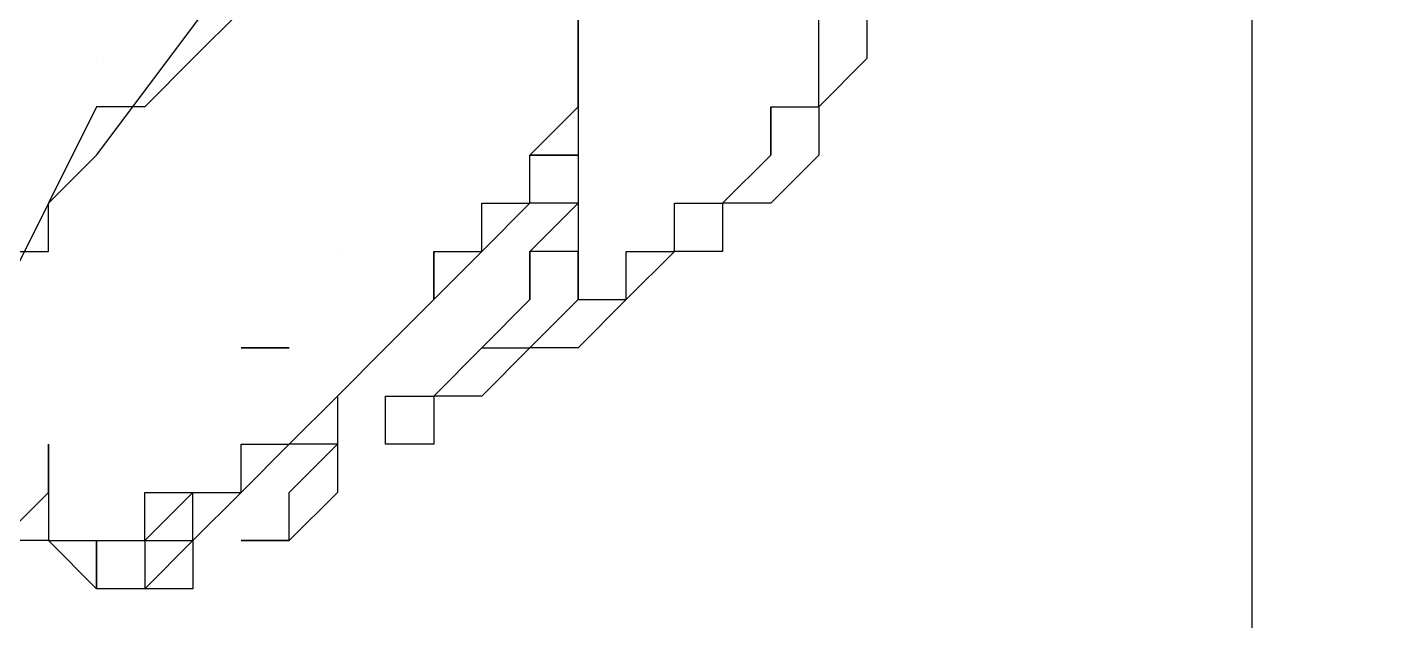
# Model space of a CAD drawing. Header units: millimetres. Extents: x 0 to 600, y 0 to 450.
# Drawn here: x 349.56 to 378, y 92.34 to 104.65 of the extents above; entities that cross this region are included whole.
import ezdxf

# ---------------------------------------------------------------- set-up
doc = ezdxf.new("R2010")
doc.units = ezdxf.units.MM
doc.layers.add('Engraving', color=1, linetype='Continuous')
doc.layers.add('External Cuts', color=5, linetype='Continuous')

msp = doc.modelspace()

# ---------------------------------------------------------------- linework, layer by layer
at = {"layer": 'Engraving'}
for p, q in [((351, 102), (354, 106)), ((361, 104), (361, 106)), ((354, 105), (353, 104)), ((361, 105), (361, 102)), ((366, 104), (366, 105)), ((367, 105), (367, 104)), ((351, 104), (351, 104)), ((351, 104), (351, 104)), ((351, 104), (351, 104)), ((351, 104), (351, 104)), ((351, 104), (351, 104)), ((351, 104), (351, 104)), ((353, 104), (352, 103)), ((361, 103), (361, 104)), ((367, 104), (366, 103)), ((366, 103), (366, 104)), ((366, 104), (366, 104)), ((367, 104), (367, 104)), ((351, 103), (350, 101)), ((352, 103), (351, 103)), ((360, 102), (361, 103)), ((365, 102), (365, 103)), ((365, 103), (365, 103)), ((365, 103), (365, 103)), ((365, 103), (365, 102)), ((365, 102), (365, 103)), ((365, 103), (366, 103)), ((366, 103), (366, 103)), ((366, 103), (366, 102)), ((350, 101), (351, 102)), ((361, 102), (360, 102)), ((360, 102), (360, 102)), ((360, 102), (361, 102)), ((360, 101), (360, 102)), ((360, 102), (360, 102)), ((360, 102), (360, 102)), ((361, 102), (361, 102)), ((361, 102), (361, 101)), ((364, 101), (365, 102)), ((366, 102), (365, 101)), ((365, 102), (365, 102)), ((365, 102), (365, 102)), ((365, 102), (365, 102)), ((350, 101), (349, 99)), ((350, 100), (350, 101)), ((360, 101), (359, 100)), ((359, 100), (359, 101)), ((359, 101), (360, 101)), ((360, 100), (361, 101)), ((361, 101), (360, 101)), ((360, 101), (360, 101)), ((360, 101), (360, 101)), ((361, 101), (361, 101)), ((361, 101), (361, 101)), ((361, 101), (361, 100)), ((363, 100), (363, 101)), ((363, 101), (363, 101)), ((363, 101), (364, 101)), ((365, 101), (364, 101)), ((364, 101), (364, 100)), ((364, 101), (364, 101)), ((364, 101), (364, 101)), ((349, 100), (350, 100)), ((350, 100), (350, 100)), ((356, 100), (356, 100)), ((356, 100), (356, 100)), ((356, 100), (356, 100)), ((356, 100), (356, 100)), ((356, 100), (356, 100)), ((356, 100), (356, 100)), ((359, 100), (358, 99)), ((358, 99), (358, 100)), ((358, 100), (358, 99)), ((358, 99), (358, 100)), ((358, 100), (359, 100)), ((360, 99), (360, 100)), ((360, 100), (360, 100)), ((361, 100), (360, 100)), ((360, 100), (360, 99)), ((361, 99), (361, 100)), ((361, 100), (361, 100)), ((361, 100), (361, 100)), ((361, 100), (361, 99)), ((363, 100), (362, 99)), ((362, 99), (362, 100)), ((362, 100), (363, 100)), ((364, 100), (363, 100)), ((363, 100), (363, 100)), ((358, 99), (357, 98)), ((357, 98), (358, 99)), ((358, 99), (358, 99)), ((358, 99), (358, 99)), ((359, 98), (360, 99)), ((360, 99), (359, 98)), ((360, 98), (361, 99)), ((362, 99), (361, 98)), ((361, 99), (361, 99)), ((361, 99), (361, 99)), ((361, 99), (361, 99)), ((361, 99), (361, 99)), ((361, 99), (362, 99)), ((362, 99), (362, 99)), ((354, 98), (355, 98)), ((355, 98), (354, 98)), ((354, 98), (354, 98)), ((354, 98), (354, 98)), ((355, 98), (355, 98)), ((355, 98), (355, 98)), ((355, 98), (355, 98)), ((355, 98), (355, 98)), ((355, 98), (355, 98)), ((355, 98), (355, 98)), ((355, 98), (355, 98)), ((355, 98), (355, 98)), ((357, 98), (356, 97)), ((356, 97), (357, 98)), ((357, 98), (357, 98)), ((358, 97), (359, 98)), ((360, 98), (359, 97)), ((359, 98), (360, 98)), ((361, 98), (360, 98)), ((361, 98), (361, 98)), ((361, 98), (361, 98)), ((361, 98), (361, 98)), ((355, 96), (356, 97)), ((356, 97), (356, 96)), ((357, 96), (357, 97)), ((357, 97), (357, 97)), ((357, 97), (358, 97)), ((359, 97), (358, 97)), ((358, 97), (358, 97)), ((358, 97), (358, 96)), ((358, 97), (358, 97)), ((358, 97), (358, 97)), ((358, 97), (358, 97)), ((358, 97), (358, 97)), ((358, 97), (358, 97)), ((358, 97), (358, 97)), ((350, 95), (350, 96)), ((350, 96), (350, 96)), ((350, 96), (350, 96)), ((350, 96), (350, 96)), ((350, 96), (350, 95)), ((355, 96), (354, 95)), ((354, 95), (354, 96)), ((354, 96), (355, 96)), ((354, 96), (354, 96)), ((354, 96), (354, 96)), ((354, 96), (354, 96)), ((354, 96), (354, 96)), ((354, 96), (354, 96)), ((354, 96), (354, 96)), ((356, 96), (355, 96)), ((355, 95), (356, 96)), ((356, 96), (356, 96)), ((356, 96), (356, 96)), ((356, 96), (356, 96)), ((356, 96), (356, 96)), ((356, 96), (356, 96)), ((356, 96), (356, 95)), ((358, 96), (357, 96)), ((357, 96), (357, 96)), ((357, 96), (357, 96)), ((357, 96), (357, 96)), ((357, 96), (357, 96)), ((357, 96), (357, 96)), ((357, 96), (357, 96)), ((357, 96), (357, 96)), ((357, 96), (357, 96)), ((357, 96), (357, 96)), ((357, 96), (357, 96)), ((357, 96), (357, 96)), ((357, 96), (357, 96)), ((358, 96), (358, 96)), ((358, 96), (358, 96)), ((349, 94), (350, 95)), ((350, 95), (350, 95)), ((350, 95), (350, 95)), ((350, 95), (350, 94)), ((350, 95), (350, 95)), ((350, 95), (350, 95)), ((350, 95), (350, 95)), ((353, 95), (352, 94)), ((352, 94), (352, 95)), ((352, 95), (353, 95)), ((353, 95), (352, 94)), ((354, 95), (353, 94)), ((353, 94), (353, 95)), ((353, 95), (353, 95)), ((353, 95), (353, 95)), ((353, 95), (353, 95)), ((353, 95), (353, 95)), ((353, 94), (353, 95)), ((353, 95), (354, 95)), ((354, 95), (354, 95)), ((355, 94), (355, 95)), ((355, 95), (355, 95)), ((356, 95), (355, 94)), ((350, 94), (349, 94)), ((351, 93), (350, 94)), ((350, 94), (350, 94)), ((350, 94), (350, 94)), ((350, 94), (350, 94)), ((350, 94), (350, 94)), ((350, 94), (350, 94)), ((350, 94), (350, 94)), ((350, 94), (350, 94)), ((350, 94), (350, 94)), ((350, 94), (351, 94)), ((351, 94), (351, 94)), ((351, 94), (351, 94)), ((351, 94), (351, 94)), ((351, 94), (351, 93)), ((351, 93), (351, 94)), ((351, 94), (352, 94)), ((353, 94), (352, 93)), ((352, 93), (353, 94)), ((352, 94), (352, 93)), ((352, 94), (353, 94)), ((352, 93), (353, 94)), ((353, 94), (353, 94)), ((353, 94), (353, 94)), ((353, 94), (353, 94)), ((353, 94), (353, 93)), ((354, 94), (354, 94)), ((354, 94), (354, 94)), ((354, 94), (354, 94)), ((354, 94), (354, 94)), ((354, 94), (354, 94)), ((354, 94), (354, 94)), ((354, 94), (355, 94)), ((355, 94), (354, 94)), ((354, 94), (354, 94)), ((352, 93), (351, 93)), ((351, 93), (351, 93)), ((351, 93), (351, 93)), ((352, 93), (352, 93)), ((352, 93), (352, 93)), ((352, 93), (352, 93)), ((352, 93), (352, 93)), ((353, 93), (352, 93)), ((352, 93), (352, 93)), ((352, 93), (352, 93)), ((353, 93), (353, 93)), ((353, 93), (353, 93))]:
    msp.add_line(p, q, dxfattribs=at)
at = {"layer": 'External Cuts'}
msp.add_lwpolyline([(375, 20), (375, 63), (378, 63), (378, 88), (375, 88), (375, 128), (378, 128), (378, 132), (360, 142), (362, 145), (353, 150), (352, 147), (306, 173), (306, 175, 1), (295, 179), (295, 165), (298, 165), (298, 150), (295, 150), (295, 20)], format="xyb", dxfattribs=at)

doc.saveas('drawing.dxf')
